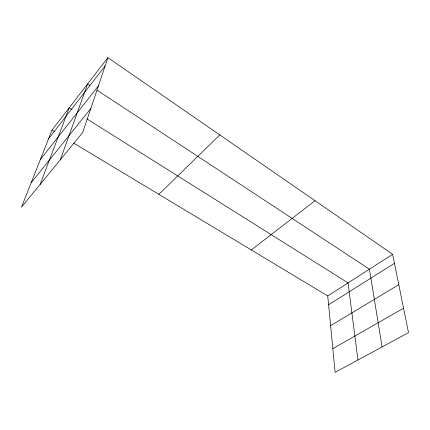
<?xml version="1.0" encoding="UTF-8"?>
<svg xmlns="http://www.w3.org/2000/svg" width="430" height="430" viewBox="0 0 430 430"><rect width="100%" height="100%" fill="white"/><g stroke="black" fill="none" stroke-linecap="round" stroke-linejoin="round"><path stroke-width="0.64" d="M107.898 57.652L82.77 132.402L21.5 207.158L52.014 130.091L107.898 57.652L392.649 254.302L408.5 332.659L335.115 372.348L327.741 295.937L73.707 143.136M60.297 159.82L87.607 83.957L89.838 85.425M40.162 184.384L69.225 107.785L72.02 109.537M48.585 138.761L105.108 65.946M40.35 159.551L98.384 85.952M31.17 182.734L90.821 108.457M158.842 194.349L219.805 134.939M251.303 249.959L315.039 200.702M327.741 295.937L392.649 254.302M328.595 304.773L394.466 263.3M330.616 325.725L398.793 284.681M332.825 348.655L403.555 308.213M52.014 130.091L54.298 131.462M87.102 119.013L348.053 282.908L357.937 360.001M97.089 90.192L369.429 269.196L382.093 346.94"/></g></svg>
